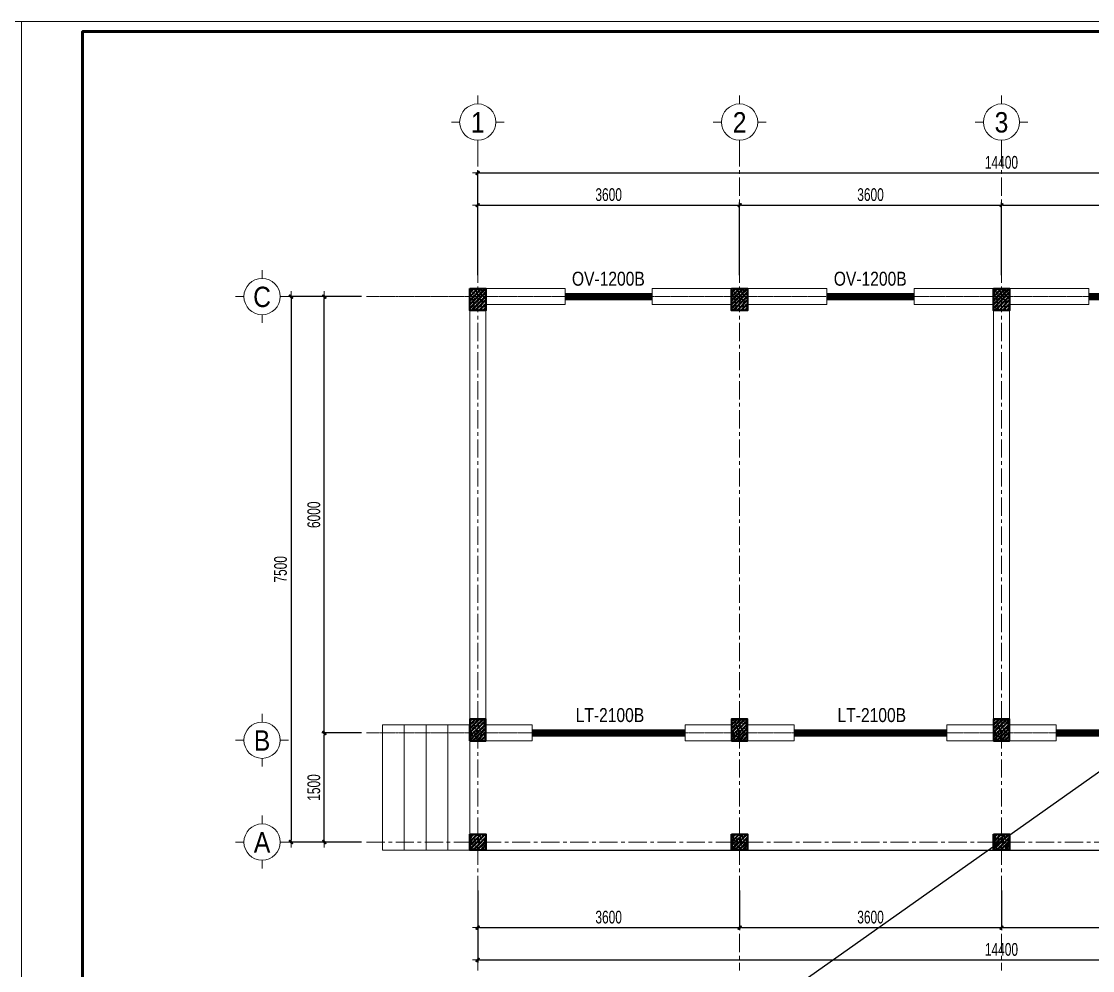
# Model space of a CAD drawing. Header units: millimetres. Extents: x -295047 to 263296, y -724756 to -308748.
# Drawn here: x 32296 to 47022, y -357656 to -344605 of the extents above; entities that cross this region are included whole.
import ezdxf
from ezdxf.enums import TextEntityAlignment as Align

# ---------------------------------------------------------------- set-up
doc = ezdxf.new("R2010")
doc.units = ezdxf.units.MM
doc.header["$MEASUREMENT"] = 0
doc.header["$PDMODE"] = 32
doc.linetypes.add('CENTER', pattern=[2, 1.25, -0.25, 0.25, -0.25])
doc.linetypes.add('CENTERX2', pattern=[4, 2.5, -0.5, 0.5, -0.5])
doc.layers.get('Defpoints').update_dxf_attribs({"color": 1})
doc.layers.add('KCS_LANH_TO', color=3, linetype='Continuous')
doc.layers.add('KCS_Plotter', color=11, linetype='Continuous', plot=False)
for name, color, linetype, lineweight in [('Khungten_LCDI', 7, 'Continuous', 5), ('LC Dim', 8, 'Continuous', 18), ('LC ISO', 153, 'Continuous', 13), ('LC Net dam2', 6, 'Continuous', 40), ('LC Net manh', 219, 'Continuous', 5), ('LC Net thay', 7, 'Continuous', 25), ('LC Text1', 3, 'Continuous', 20), ('TRUC', 8, 'CENTER', 5)]:
    doc.layers.add(name, color=color, linetype=linetype, lineweight=lineweight)
doc.styles.add('HOATBIF', font='hoatbif.shx', dxfattribs={"width": 0.7})
doc.styles.add('Khungten', font='VHAVAN.TTF', dxfattribs={"width": 0.9, "height": 5000})
doc.styles.add('LC 1', font='VHAVANB.TTF')
doc.styles.add('T2', font='VHARIAL.TTF', dxfattribs={"width": 0.8})
doc.styles.add('Title', font='VHBLACK.TTF', dxfattribs={"width": 0.8})
doc.dimstyles.new('1-125', dxfattribs={"dimscale": 120, "dimtxt": 2.5, "dimasz": 0.35, "dimexe": 0.5, "dimexo": 1, "dimgap": 0.8, "dimtad": 1, "dimdec": 0, "dimzin": 0, "dimdsep": 46, "dimtxsty": 'HOATBIF', "dimblk1": 'DOT', "dimblk2": 'DOT', "dimsah": 1, "dimcen": -1, "dimdle": 1, "dimclrd": 256, "dimclre": 256, "dimclrt": 4, "dimadec": 3, "dimazin": 2, "dimtfac": 0.333333, "dimtdec": 0, "dimtix": 1, "dimtmove": 2, "dimatfit": 3, "dimldrblk": 'DOT', "dimfxl": 1, "dimtvp": 0.833333, "dimtolj": 1, "dimtzin": 0, "dimarcsym": 0})
pattern_1 = [(50, (-22560.995, -295291.643), (71.72602, -6.275213), [7.5, -82.5]), (355, (-22560.995, -295291.64), (-13.875133, 75.219213), [6, -66]), (100.45144, (-22555.02, -295292.166), (57.850885, 68.944), [6.37402, -70.11421]), (46.1842, (-22560.995, -295271.64), (106.72413, -16.55193), [11.25, -123.75]), (96.63564, (-22552.1, -295273.02), (93.4662, 97.41186), [9.56103, -105.17138]), (351.18416, (-22561, -295271.64), (93.4662, 97.41186), [9, -99]), (21, (-22550.995, -295276.643), (59.690705, -40.26189), [7.5, -82.5]), (326, (-22550.995, -295276.64), (24.331533, 72.515005), [6, -66]), (71.451445, (-22546.02, -295280), (84.02224, 32.253115), [6.37402, -70.11421]), (37.5, (-22560.995, -295291.643), (1.2159855, 33.2893854), [0, -65.2, 0, -67, 0, -66.25]), (7.5, (-22560.995, -295291.643), (26.306954, 39.441171), [0, -38.2, 0, -63.7, 0, -25.25]), (327.5, (-22583.295, -295291.643), (53.382244, -2.255487), [0, -25, 0, -78, 0, -103.5]), (317.5, (-22593.295, -295291.643), (58.318617, 10.010498), [0, -32.5, 0, -51.8, 0, -73.5])]
pattern_2 = [(50, (-18960.995, -295291.643), (71.72602, -6.275213), [7.5, -82.5]), (355, (-18960.995, -295291.64), (-13.875133, 75.219213), [6, -66]), (100.45144, (-18955.02, -295292.166), (57.850885, 68.944), [6.37402, -70.11421]), (46.1842, (-18960.995, -295271.64), (106.72413, -16.55193), [11.25, -123.75]), (96.63564, (-18952.1, -295273.02), (93.4662, 97.41186), [9.56103, -105.17138]), (351.18416, (-18961, -295271.64), (93.4662, 97.41186), [9, -99]), (21, (-18950.995, -295276.643), (59.690705, -40.26189), [7.5, -82.5]), (326, (-18950.995, -295276.64), (24.331533, 72.515005), [6, -66]), (71.451445, (-18946.02, -295280), (84.02224, 32.253115), [6.37402, -70.11421]), (37.5, (-18960.995, -295291.643), (1.2159855, 33.2893854), [0, -65.2, 0, -67, 0, -66.25]), (7.5, (-18960.995, -295291.643), (26.306954, 39.441171), [0, -38.2, 0, -63.7, 0, -25.25]), (327.5, (-18983.295, -295291.643), (53.382244, -2.255487), [0, -25, 0, -78, 0, -103.5]), (317.5, (-18993.295, -295291.643), (58.318617, 10.010498), [0, -32.5, 0, -51.8, 0, -73.5])]
pattern_3 = [(50, (-15360.995, -295291.643), (71.72602, -6.275213), [7.5, -82.5]), (355, (-15360.995, -295291.64), (-13.875133, 75.219213), [6, -66]), (100.45144, (-15355.02, -295292.166), (57.850885, 68.944), [6.37402, -70.11421]), (46.1842, (-15360.995, -295271.64), (106.72413, -16.55193), [11.25, -123.75]), (96.63564, (-15352.1, -295273.02), (93.4662, 97.41186), [9.56103, -105.17138]), (351.18416, (-15361, -295271.64), (93.4662, 97.41186), [9, -99]), (21, (-15350.995, -295276.643), (59.690705, -40.26189), [7.5, -82.5]), (326, (-15350.995, -295276.64), (24.331533, 72.515005), [6, -66]), (71.451445, (-15346.02, -295280), (84.02224, 32.253115), [6.37402, -70.11421]), (37.5, (-15360.995, -295291.643), (1.2159855, 33.2893854), [0, -65.2, 0, -67, 0, -66.25]), (7.5, (-15360.995, -295291.643), (26.306954, 39.441171), [0, -38.2, 0, -63.7, 0, -25.25]), (327.5, (-15383.295, -295291.643), (53.382244, -2.255487), [0, -25, 0, -78, 0, -103.5]), (317.5, (-15393.295, -295291.643), (58.318617, 10.010498), [0, -32.5, 0, -51.8, 0, -73.5])]
pattern_4 = [(45, (-24119.39, -293968.498), (-26.516504, 26.516504), []), (45, (-24101.714, -293968.498), (-26.516504, 26.516504), [])]
pattern_5 = [(45, (-20519.39, -293968.498), (-26.516504, 26.516504), []), (45, (-20501.714, -293968.498), (-26.516504, 26.516504), [])]
pattern_6 = [(45, (-16919.39, -293968.498), (-26.516504, 26.516504), []), (45, (-16901.714, -293968.498), (-26.516504, 26.516504), [])]

# ---------------------------------------------------------------- blocks, each defined once
blk = doc.blocks.new('lcdi KC')
at = {"layer": 'Defpoints', "lineweight": 0}
blk.add_lwpolyline([(-1200, -14850), (-1200, 14850), (40800, 14850), (40800, -14850)], close=True, dxfattribs=at)
at = {"layer": 'Khungten_LCDI', "color": 5, "lineweight": 60}
blk.add_lwpolyline([(0, -14650), (0, 14650), (40600, 14650), (40600, -14650)], close=True, dxfattribs=at)
at = {"color": 7, "style": 'Khungten', "width": 0.8}
for tag, p in [('REVISION', (39499, -10746)), ('NGAYHT', (39546, -11609))]:
    blk.add_attdef(tag, text='', height=200, dxfattribs=at).set_placement(p, align=Align.CENTER)
at = {"layer": 'LC Text1', "style": 'Title', "width": 1.485915}
for tag, p, p2 in [('TENBANVE1', (36913, -8886), (40339, -8886)), ('TENBANVE2', (36913, -9562), (40339, -9562))]:
    blk.add_attdef(tag, text='', height=250, dxfattribs=at).set_placement(p, p2, align=Align.FIT)
at = {"layer": 'LC Text1', "style": 'Title', "width": 0.7}
blk.add_attdef('SOBANVE', text='', height=250, dxfattribs=at).set_placement((39562, -13896), align=Align.CENTER)
blk = doc.blocks.new('DOT')
at = {"layer": 'LC Dim'}
blk.add_line((-3, 0), (3, 0), dxfattribs=at)
at = {"layer": 'LC Dim', "color": 4}
blk.add_line((-1, -1), (1, 1), dxfattribs=at)
blk.add_lwpolyline([(0.5, 1), (-1, -0.5), (-0.5, -1), (1, 0.5)], close=True, dxfattribs=at)
blk = doc.blocks.new('*D943')
at = {"layer": 'Defpoints', "color": 0, "ltscale": 2, "transparency": 16777216}
for p in [(38569, -356486), (42169, -356486), (42169, -357066)]:
    blk.add_point(p, dxfattribs=at)
at = {"layer": 'LC Dim', "lineweight": -2, "ltscale": 2, "transparency": 16777216}
for p, q in [((38569, -356556), (38569, -357101)), ((42169, -356556), (42169, -357101)), ((38594, -357066), (42145, -357066))]:
    blk.add_line(p, q, dxfattribs=at)
at = {"layer": 'LC Dim', "lineweight": -2, "ltscale": 2, "transparency": 16777216, "xscale": 24.5, "yscale": 24.5, "zscale": 24.5, "rotation": 180}
blk.add_blockref('DOT', (38569, -357066), dxfattribs=at)
at = {"layer": 'LC Dim', "lineweight": -2, "ltscale": 2, "transparency": 16777216, "xscale": 24.5, "yscale": 24.5, "zscale": 24.5}
blk.add_blockref('DOT', (42169, -357066), dxfattribs=at)
at = {"layer": 'LC Dim', "color": 4, "ltscale": 2, "transparency": 16777216, "insert": (40369, -356922), "char_height": 175, "attachment_point": 5, "style": 'HOATBIF'}
blk.add_mtext('\\A1;3600', dxfattribs=at)
blk = doc.blocks.new('_Dot')
at = {"color": 0, "linetype": 'ByBlock', "lineweight": -2}
blk.add_line((-0.5, 0), (-1, 0), dxfattribs=at)
at = {"color": 0, "linetype": 'ByBlock', "const_width": 0.5}
blk.add_lwpolyline([(-0.25, 0, 1), (0.25, 0, 1)], format="xyb", close=True, dxfattribs=at)
blk = doc.blocks.new('*D944')
at = {"layer": 'Defpoints', "color": 0, "ltscale": 2, "transparency": 16777216}
for p in [(42169, -356486), (45769, -356486), (45769, -357066)]:
    blk.add_point(p, dxfattribs=at)
at = {"layer": 'LC Dim', "lineweight": -2, "ltscale": 2, "transparency": 16777216}
for p, q in [((42169, -356556), (42169, -357101)), ((45769, -356556), (45769, -357101)), ((42194, -357066), (45745, -357066))]:
    blk.add_line(p, q, dxfattribs=at)
at = {"layer": 'LC Dim', "lineweight": -2, "ltscale": 2, "transparency": 16777216, "xscale": 24.5, "yscale": 24.5, "zscale": 24.5, "rotation": 180}
blk.add_blockref('DOT', (42169, -357066), dxfattribs=at)
at = {"layer": 'LC Dim', "lineweight": -2, "ltscale": 2, "transparency": 16777216, "xscale": 24.5, "yscale": 24.5, "zscale": 24.5}
blk.add_blockref('DOT', (45769, -357066), dxfattribs=at)
at = {"layer": 'LC Dim', "color": 4, "ltscale": 2, "transparency": 16777216, "insert": (43969, -356922), "char_height": 175, "attachment_point": 5, "style": 'HOATBIF'}
blk.add_mtext('\\A1;3600', dxfattribs=at)
blk = doc.blocks.new('*D945')
at = {"layer": 'Defpoints', "color": 0, "ltscale": 2, "transparency": 16777216}
for p in [(45769, -356486), (49369, -356486), (49369, -357066)]:
    blk.add_point(p, dxfattribs=at)
at = {"layer": 'LC Dim', "lineweight": -2, "ltscale": 2, "transparency": 16777216}
for p, q in [((45769, -356556), (45769, -357101)), ((49369, -356556), (49369, -357101)), ((45794, -357066), (49345, -357066))]:
    blk.add_line(p, q, dxfattribs=at)
at = {"layer": 'LC Dim', "lineweight": -2, "ltscale": 2, "transparency": 16777216, "xscale": 24.5, "yscale": 24.5, "zscale": 24.5, "rotation": 180}
blk.add_blockref('DOT', (45769, -357066), dxfattribs=at)
at = {"layer": 'LC Dim', "lineweight": -2, "ltscale": 2, "transparency": 16777216, "xscale": 24.5, "yscale": 24.5, "zscale": 24.5}
blk.add_blockref('DOT', (49369, -357066), dxfattribs=at)
at = {"layer": 'LC Dim', "color": 4, "ltscale": 2, "transparency": 16777216, "insert": (47569, -356922), "char_height": 175, "attachment_point": 5, "style": 'HOATBIF'}
blk.add_mtext('\\A1;3600', dxfattribs=at)
blk = doc.blocks.new('*D947')
at = {"layer": 'Defpoints', "color": 0, "ltscale": 2, "transparency": 16777216}
for p in [(38569, -356486), (52969, -356486), (52969, -357510)]:
    blk.add_point(p, dxfattribs=at)
at = {"layer": 'LC Dim', "lineweight": -2, "ltscale": 2, "transparency": 16777216}
for p, q in [((38569, -356556), (38569, -357545)), ((52969, -356556), (52969, -357545)), ((38594, -357510), (52945, -357510))]:
    blk.add_line(p, q, dxfattribs=at)
at = {"layer": 'LC Dim', "lineweight": -2, "ltscale": 2, "transparency": 16777216, "xscale": 24.5, "yscale": 24.5, "zscale": 24.5, "rotation": 180}
blk.add_blockref('DOT', (38569, -357510), dxfattribs=at)
at = {"layer": 'LC Dim', "lineweight": -2, "ltscale": 2, "transparency": 16777216, "xscale": 24.5, "yscale": 24.5, "zscale": 24.5}
blk.add_blockref('DOT', (52969, -357510), dxfattribs=at)
at = {"layer": 'LC Dim', "color": 4, "ltscale": 2, "transparency": 16777216, "insert": (45769, -357366), "char_height": 175, "attachment_point": 5, "style": 'HOATBIF'}
blk.add_mtext('\\A1;14400', dxfattribs=at)
blk = doc.blocks.new('*D948')
at = {"layer": 'Defpoints', "color": 0, "ltscale": 2, "transparency": 16777216}
for p in [(36460, -354389), (37042, -354389), (37042, -355889)]:
    blk.add_point(p, dxfattribs=at)
at = {"layer": 'LC Dim', "lineweight": -2, "ltscale": 2, "transparency": 16777216}
for p, q in [((36972, -354389), (36425, -354389)), ((36460, -355865), (36460, -354414)), ((36972, -355889), (36425, -355889))]:
    blk.add_line(p, q, dxfattribs=at)
at = {"layer": 'LC Dim', "lineweight": -2, "ltscale": 2, "transparency": 16777216, "xscale": 24.5, "yscale": 24.5, "zscale": 24.5}
for p, rotation in [((36460, -354389), 90), ((36460, -355889), 270)]:
    blk.add_blockref('DOT', p, dxfattribs=dict(at, rotation=rotation))
at = {"layer": 'LC Dim', "color": 4, "ltscale": 2, "transparency": 16777216, "insert": (36316, -355139), "char_height": 175, "attachment_point": 5, "rotation": 90, "style": 'HOATBIF'}
blk.add_mtext('\\A1;1500', dxfattribs=at)
blk = doc.blocks.new('*D949')
at = {"layer": 'Defpoints', "color": 0, "ltscale": 2, "transparency": 16777216}
for p in [(36460, -348389), (37042, -348389), (37042, -354389)]:
    blk.add_point(p, dxfattribs=at)
at = {"layer": 'LC Dim', "lineweight": -2, "ltscale": 2, "transparency": 16777216}
for p, q in [((36972, -348389), (36425, -348389)), ((36460, -354365), (36460, -348414)), ((36972, -354389), (36425, -354389))]:
    blk.add_line(p, q, dxfattribs=at)
at = {"layer": 'LC Dim', "lineweight": -2, "ltscale": 2, "transparency": 16777216, "xscale": 24.5, "yscale": 24.5, "zscale": 24.5}
for p, rotation in [((36460, -348389), 90), ((36460, -354389), 270)]:
    blk.add_blockref('DOT', p, dxfattribs=dict(at, rotation=rotation))
at = {"layer": 'LC Dim', "color": 4, "ltscale": 2, "transparency": 16777216, "insert": (36316, -351389), "char_height": 175, "attachment_point": 5, "rotation": 90, "style": 'HOATBIF'}
blk.add_mtext('\\A1;6000', dxfattribs=at)
blk = doc.blocks.new('*D950')
at = {"layer": 'Defpoints', "color": 0, "ltscale": 2, "transparency": 16777216}
for p in [(37042, -348389), (36002, -355889), (37042, -355889)]:
    blk.add_point(p, dxfattribs=at)
at = {"layer": 'LC Dim', "lineweight": -2, "ltscale": 2, "transparency": 16777216}
for p, q in [((36972, -348389), (35967, -348389)), ((36002, -348414), (36002, -355865)), ((36972, -355889), (35967, -355889))]:
    blk.add_line(p, q, dxfattribs=at)
at = {"layer": 'LC Dim', "lineweight": -2, "ltscale": 2, "transparency": 16777216, "xscale": 24.5, "yscale": 24.5, "zscale": 24.5}
for p, rotation in [((36002, -348389), 90), ((36002, -355889), 270)]:
    blk.add_blockref('DOT', p, dxfattribs=dict(at, rotation=rotation))
at = {"layer": 'LC Dim', "color": 4, "ltscale": 2, "transparency": 16777216, "insert": (35858, -352139), "char_height": 175, "attachment_point": 5, "rotation": 90, "style": 'HOATBIF'}
blk.add_mtext('\\A1;7500', dxfattribs=at)
blk = doc.blocks.new('*D951')
at = {"layer": 'Defpoints', "color": 0, "ltscale": 2, "transparency": 16777216}
for p in [(42169, -347132), (38569, -348163), (42169, -348163)]:
    blk.add_point(p, dxfattribs=at)
at = {"layer": 'LC Dim', "lineweight": -2, "ltscale": 2, "transparency": 16777216}
for p, q in [((38569, -348093), (38569, -347097)), ((38594, -347132), (42145, -347132)), ((42169, -348093), (42169, -347097))]:
    blk.add_line(p, q, dxfattribs=at)
at = {"layer": 'LC Dim', "lineweight": -2, "ltscale": 2, "transparency": 16777216, "xscale": 24.5, "yscale": 24.5, "zscale": 24.5, "rotation": 180}
blk.add_blockref('DOT', (38569, -347132), dxfattribs=at)
at = {"layer": 'LC Dim', "lineweight": -2, "ltscale": 2, "transparency": 16777216, "xscale": 24.5, "yscale": 24.5, "zscale": 24.5}
blk.add_blockref('DOT', (42169, -347132), dxfattribs=at)
at = {"layer": 'LC Dim', "color": 4, "ltscale": 2, "transparency": 16777216, "insert": (40369, -346988), "char_height": 175, "attachment_point": 5, "style": 'HOATBIF'}
blk.add_mtext('\\A1;3600', dxfattribs=at)
blk = doc.blocks.new('*D952')
at = {"layer": 'Defpoints', "color": 0, "ltscale": 2, "transparency": 16777216}
for p in [(45769, -347132), (42169, -348163), (45769, -348163)]:
    blk.add_point(p, dxfattribs=at)
at = {"layer": 'LC Dim', "lineweight": -2, "ltscale": 2, "transparency": 16777216}
for p, q in [((42169, -348093), (42169, -347097)), ((42194, -347132), (45745, -347132)), ((45769, -348093), (45769, -347097))]:
    blk.add_line(p, q, dxfattribs=at)
at = {"layer": 'LC Dim', "lineweight": -2, "ltscale": 2, "transparency": 16777216, "xscale": 24.5, "yscale": 24.5, "zscale": 24.5, "rotation": 180}
blk.add_blockref('DOT', (42169, -347132), dxfattribs=at)
at = {"layer": 'LC Dim', "lineweight": -2, "ltscale": 2, "transparency": 16777216, "xscale": 24.5, "yscale": 24.5, "zscale": 24.5}
blk.add_blockref('DOT', (45769, -347132), dxfattribs=at)
at = {"layer": 'LC Dim', "color": 4, "ltscale": 2, "transparency": 16777216, "insert": (43969, -346988), "char_height": 175, "attachment_point": 5, "style": 'HOATBIF'}
blk.add_mtext('\\A1;3600', dxfattribs=at)
blk = doc.blocks.new('*D953')
at = {"layer": 'Defpoints', "color": 0, "ltscale": 2, "transparency": 16777216}
for p in [(49369, -347132), (45769, -348163), (49369, -348163)]:
    blk.add_point(p, dxfattribs=at)
at = {"layer": 'LC Dim', "lineweight": -2, "ltscale": 2, "transparency": 16777216}
for p, q in [((45769, -348093), (45769, -347097)), ((45794, -347132), (49345, -347132)), ((49369, -348093), (49369, -347097))]:
    blk.add_line(p, q, dxfattribs=at)
at = {"layer": 'LC Dim', "lineweight": -2, "ltscale": 2, "transparency": 16777216, "xscale": 24.5, "yscale": 24.5, "zscale": 24.5, "rotation": 180}
blk.add_blockref('DOT', (45769, -347132), dxfattribs=at)
at = {"layer": 'LC Dim', "lineweight": -2, "ltscale": 2, "transparency": 16777216, "xscale": 24.5, "yscale": 24.5, "zscale": 24.5}
blk.add_blockref('DOT', (49369, -347132), dxfattribs=at)
at = {"layer": 'LC Dim', "color": 4, "ltscale": 2, "transparency": 16777216, "insert": (47569, -346988), "char_height": 175, "attachment_point": 5, "style": 'HOATBIF'}
blk.add_mtext('\\A1;3600', dxfattribs=at)
blk = doc.blocks.new('*D955')
at = {"layer": 'Defpoints', "color": 0, "ltscale": 2, "transparency": 16777216}
for p in [(52969, -346688), (38569, -348163), (52969, -348163)]:
    blk.add_point(p, dxfattribs=at)
at = {"layer": 'LC Dim', "lineweight": -2, "ltscale": 2, "transparency": 16777216}
for p, q in [((38569, -348093), (38569, -346653)), ((38594, -346688), (52945, -346688)), ((52969, -348093), (52969, -346653))]:
    blk.add_line(p, q, dxfattribs=at)
at = {"layer": 'LC Dim', "lineweight": -2, "ltscale": 2, "transparency": 16777216, "xscale": 24.5, "yscale": 24.5, "zscale": 24.5, "rotation": 180}
blk.add_blockref('DOT', (38569, -346688), dxfattribs=at)
at = {"layer": 'LC Dim', "lineweight": -2, "ltscale": 2, "transparency": 16777216, "xscale": 24.5, "yscale": 24.5, "zscale": 24.5}
blk.add_blockref('DOT', (52969, -346688), dxfattribs=at)
at = {"layer": 'LC Dim', "color": 4, "ltscale": 2, "transparency": 16777216, "insert": (45769, -346544), "char_height": 175, "attachment_point": 5, "style": 'HOATBIF'}
blk.add_mtext('\\A1;14400', dxfattribs=at)
blk = doc.blocks.new('TTRUC')
at = {"layer": 'LC ISO'}
for p, q in [((0, 6.95), (0, 10.13)), ((-6.95, 0), (-10.13, 0)), ((6.95, 0), (10.13, 0)), ((0, -6.95), (0, -10.13))]:
    blk.add_line(p, q, dxfattribs=at)
at = {"layer": 'LC Net manh'}
blk.add_circle((0, 0), 6.95, dxfattribs=at)

msp = doc.modelspace()

# ---------------------------------------------------------------- hatches: boundary and pattern name
h = msp.add_hatch()
h.set_pattern_fill('ANSI32', color=8, scale=100)
h.set_pattern_definition(pattern_4)
h.paths.add_polyline_path([(38459.1, -348279), (38679.1, -348279), (38679.1, -348579), (38459.1, -348579)])
h = msp.add_hatch()
h.set_pattern_fill('AR-CONC', color=8, scale=10)
h.set_pattern_definition([(50, (-24119.39, -293968.5), (71.72602, -6.275213), [7.5, -82.5]), (355, (-24119.39, -293968.5), (-13.875133, 75.219213), [6, -66]), (100.45144, (-24113.414, -293969.02), (57.850885, 68.944), [6.37402, -70.11421]), (46.1842, (-24119.39, -293948.5), (106.72413, -16.55193), [11.25, -123.75]), (96.63564, (-24110.5, -293949.88), (93.4662, 97.41186), [9.56103, -105.17138]), (351.18416, (-24119.39, -293948.5), (93.4662, 97.41186), [9, -99]), (21, (-24109.39, -293953.5), (59.690705, -40.26189), [7.5, -82.5]), (326, (-24109.39, -293953.5), (24.33153, 72.515005), [6, -66]), (71.45144, (-24104.42, -293956.85), (84.02224, 32.253115), [6.37402, -70.11421]), (37.5, (-24119.39, -293968.498), (1.2159855, 33.289385), [0, -65.2, 0, -67, 0, -66.25]), (7.5, (-24119.39, -293968.498), (26.306954, 39.441171), [0, -38.2, 0, -63.7, 0, -25.25]), (327.5, (-24141.69, -293968.498), (53.382244, -2.255487), [0, -25, 0, -78, 0, -103.5]), (317.5, (-24151.69, -293968.5), (58.318617, 10.010498), [0, -32.5, 0, -51.8, 0, -73.5])])
h.paths.add_polyline_path([(38459.1, -348279), (38679.1, -348279), (38679.1, -348579), (38459.1, -348579)])
h = msp.add_hatch()
h.set_pattern_fill('ANSI32', color=8, scale=100)
h.set_pattern_definition(pattern_5)
h.paths.add_polyline_path([(42059.1, -348279), (42279.1, -348279), (42279.1, -348579), (42059.1, -348579)])
h = msp.add_hatch()
h.set_pattern_fill('AR-CONC', color=8, scale=10)
h.set_pattern_definition([(50, (-20519.39, -293968.5), (71.72602, -6.275213), [7.5, -82.5]), (355, (-20519.39, -293968.5), (-13.875133, 75.219213), [6, -66]), (100.45144, (-20513.414, -293969.02), (57.850885, 68.944), [6.37402, -70.11421]), (46.1842, (-20519.39, -293948.5), (106.72413, -16.55193), [11.25, -123.75]), (96.63564, (-20510.5, -293949.88), (93.4662, 97.41186), [9.56103, -105.17138]), (351.18416, (-20519.39, -293948.5), (93.4662, 97.41186), [9, -99]), (21, (-20509.39, -293953.5), (59.690705, -40.26189), [7.5, -82.5]), (326, (-20509.39, -293953.5), (24.33153, 72.515005), [6, -66]), (71.45144, (-20504.42, -293956.85), (84.02224, 32.253115), [6.37402, -70.11421]), (37.5, (-20519.39, -293968.498), (1.2159855, 33.289385), [0, -65.2, 0, -67, 0, -66.25]), (7.5, (-20519.39, -293968.498), (26.306954, 39.441171), [0, -38.2, 0, -63.7, 0, -25.25]), (327.5, (-20541.69, -293968.498), (53.382244, -2.255487), [0, -25, 0, -78, 0, -103.5]), (317.5, (-20551.69, -293968.5), (58.318617, 10.010498), [0, -32.5, 0, -51.8, 0, -73.5])])
h.paths.add_polyline_path([(42059.1, -348279), (42279.1, -348279), (42279.1, -348579), (42059.1, -348579)])
h = msp.add_hatch()
h.set_pattern_fill('ANSI32', color=8, scale=100)
h.set_pattern_definition(pattern_6)
h.paths.add_polyline_path([(45659.1, -348279), (45879.1, -348279), (45879.1, -348579), (45659.1, -348579)])
h = msp.add_hatch()
h.set_pattern_fill('AR-CONC', color=8, scale=10)
h.set_pattern_definition([(50, (-16919.39, -293968.5), (71.72602, -6.275213), [7.5, -82.5]), (355, (-16919.39, -293968.5), (-13.875133, 75.219213), [6, -66]), (100.45144, (-16913.414, -293969.02), (57.850885, 68.944), [6.37402, -70.11421]), (46.1842, (-16919.39, -293948.5), (106.72413, -16.55193), [11.25, -123.75]), (96.63564, (-16910.5, -293949.88), (93.4662, 97.41186), [9.56103, -105.17138]), (351.18416, (-16919.39, -293948.5), (93.4662, 97.41186), [9, -99]), (21, (-16909.39, -293953.5), (59.690705, -40.26189), [7.5, -82.5]), (326, (-16909.39, -293953.5), (24.33153, 72.515005), [6, -66]), (71.45144, (-16904.42, -293956.85), (84.02224, 32.253115), [6.37402, -70.11421]), (37.5, (-16919.39, -293968.498), (1.2159855, 33.289385), [0, -65.2, 0, -67, 0, -66.25]), (7.5, (-16919.39, -293968.498), (26.306954, 39.441171), [0, -38.2, 0, -63.7, 0, -25.25]), (327.5, (-16941.69, -293968.498), (53.382244, -2.255487), [0, -25, 0, -78, 0, -103.5]), (317.5, (-16951.69, -293968.5), (58.318617, 10.010498), [0, -32.5, 0, -51.8, 0, -73.5])])
h.paths.add_polyline_path([(45659.1, -348279), (45879.1, -348279), (45879.1, -348579), (45659.1, -348579)])
h = msp.add_hatch()
h.set_pattern_fill('ANSI32', color=8, scale=100)
h.set_pattern_definition(pattern_4)
h.paths.add_polyline_path([(38459.1, -354499), (38679.1, -354499), (38679.1, -354199), (38459.1, -354199)])
h = msp.add_hatch()
h.set_pattern_fill('AR-CONC', color=8, scale=10)
h.set_pattern_definition([(50, (-24119.39, -293968.5), (71.72602, -6.275213), [7.5, -82.5]), (355, (-24119.39, -293968.5), (-13.875133, 75.219213), [6, -66]), (100.45144, (-24113.414, -293969.02), (57.850885, 68.944), [6.37402, -70.11421]), (46.1842, (-24119.39, -293948.5), (106.72413, -16.55193), [11.25, -123.75]), (96.63564, (-24110.5, -293949.88), (93.4662, 97.41186), [9.56103, -105.17138]), (351.18416, (-24119.39, -293948.5), (93.4662, 97.41186), [9, -99]), (21, (-24109.39, -293953.5), (59.690705, -40.26189), [7.5, -82.5]), (326, (-24109.39, -293953.5), (24.331533, 72.515005), [6, -66]), (71.451445, (-24104.42, -293956.85), (84.02224, 32.253115), [6.37402, -70.11421]), (37.5, (-24119.39, -293968.498), (1.2159855, 33.2893854), [0, -65.2, 0, -67, 0, -66.25]), (7.5, (-24119.39, -293968.498), (26.306954, 39.441171), [0, -38.2, 0, -63.7, 0, -25.25]), (327.5, (-24141.69, -293968.498), (53.382244, -2.255487), [0, -25, 0, -78, 0, -103.5]), (317.5, (-24151.69, -293968.5), (58.318617, 10.010498), [0, -32.5, 0, -51.8, 0, -73.5])])
h.paths.add_polyline_path([(38459.1, -354499), (38679.1, -354499), (38679.1, -354199), (38459.1, -354199)])
h = msp.add_hatch()
h.set_pattern_fill('ANSI32', color=8, scale=100)
h.set_pattern_definition(pattern_5)
h.paths.add_polyline_path([(42059.1, -354499), (42279.1, -354499), (42279.1, -354199), (42059.1, -354199)])
h = msp.add_hatch()
h.set_pattern_fill('AR-CONC', color=8, scale=10)
h.set_pattern_definition([(50, (-20519.39, -293968.5), (71.72602, -6.275213), [7.5, -82.5]), (355, (-20519.39, -293968.5), (-13.875133, 75.219213), [6, -66]), (100.45144, (-20513.414, -293969.02), (57.850885, 68.944), [6.37402, -70.11421]), (46.1842, (-20519.39, -293948.5), (106.72413, -16.55193), [11.25, -123.75]), (96.63564, (-20510.5, -293949.88), (93.4662, 97.41186), [9.56103, -105.17138]), (351.18416, (-20519.39, -293948.5), (93.4662, 97.41186), [9, -99]), (21, (-20509.39, -293953.5), (59.690705, -40.26189), [7.5, -82.5]), (326, (-20509.39, -293953.5), (24.331533, 72.515005), [6, -66]), (71.451445, (-20504.42, -293956.85), (84.02224, 32.253115), [6.37402, -70.11421]), (37.5, (-20519.39, -293968.498), (1.2159855, 33.2893854), [0, -65.2, 0, -67, 0, -66.25]), (7.5, (-20519.39, -293968.498), (26.306954, 39.441171), [0, -38.2, 0, -63.7, 0, -25.25]), (327.5, (-20541.69, -293968.498), (53.382244, -2.255487), [0, -25, 0, -78, 0, -103.5]), (317.5, (-20551.69, -293968.5), (58.318617, 10.010498), [0, -32.5, 0, -51.8, 0, -73.5])])
h.paths.add_polyline_path([(42059.1, -354499), (42279.1, -354499), (42279.1, -354199), (42059.1, -354199)])
h = msp.add_hatch()
h.set_pattern_fill('ANSI32', color=8, scale=100)
h.set_pattern_definition(pattern_6)
h.paths.add_polyline_path([(45659.1, -354499), (45879.1, -354499), (45879.1, -354199), (45659.1, -354199)])
h = msp.add_hatch()
h.set_pattern_fill('AR-CONC', color=8, scale=10)
h.set_pattern_definition([(50, (-16919.39, -293968.5), (71.72602, -6.275213), [7.5, -82.5]), (355, (-16919.39, -293968.5), (-13.875133, 75.219213), [6, -66]), (100.45144, (-16913.414, -293969.02), (57.850885, 68.944), [6.37402, -70.11421]), (46.1842, (-16919.39, -293948.5), (106.72413, -16.55193), [11.25, -123.75]), (96.63564, (-16910.5, -293949.88), (93.4662, 97.41186), [9.56103, -105.17138]), (351.18416, (-16919.39, -293948.5), (93.4662, 97.41186), [9, -99]), (21, (-16909.39, -293953.5), (59.690705, -40.26189), [7.5, -82.5]), (326, (-16909.39, -293953.5), (24.331533, 72.515005), [6, -66]), (71.451445, (-16904.42, -293956.85), (84.02224, 32.253115), [6.37402, -70.11421]), (37.5, (-16919.39, -293968.498), (1.2159855, 33.2893854), [0, -65.2, 0, -67, 0, -66.25]), (7.5, (-16919.39, -293968.498), (26.306954, 39.441171), [0, -38.2, 0, -63.7, 0, -25.25]), (327.5, (-16941.69, -293968.498), (53.382244, -2.255487), [0, -25, 0, -78, 0, -103.5]), (317.5, (-16951.69, -293968.5), (58.318617, 10.010498), [0, -32.5, 0, -51.8, 0, -73.5])])
h.paths.add_polyline_path([(45659.1, -354499), (45879.1, -354499), (45879.1, -354199), (45659.1, -354199)])
h = msp.add_hatch()
h.set_pattern_fill('AR-CONC', color=8, scale=10)
h.set_pattern_definition(pattern_1)
h.paths.add_polyline_path([(38459.1, -355779), (38679.1, -355779), (38679.1, -355999), (38459.1, -355999)])
h = msp.add_hatch()
h.set_pattern_fill('AR-CONC', color=8, scale=10)
h.set_pattern_definition(pattern_1)
h.paths.add_polyline_path([(38459.1, -355779), (38679.1, -355779), (38679.1, -355999), (38459.1, -355999)])
h = msp.add_hatch()
h.set_pattern_fill('ANSI32', color=8, scale=100)
h.set_pattern_definition([(45, (-22560.995, -295291.643), (-26.516504, 26.516504), []), (45, (-22543.317, -295291.643), (-26.516504, 26.516504), [])])
h.paths.add_polyline_path([(38459.1, -355779), (38679.1, -355779), (38679.1, -355999), (38459.1, -355999)])
h = msp.add_hatch()
h.set_pattern_fill('AR-CONC', color=8, scale=10)
h.set_pattern_definition(pattern_2)
h.paths.add_polyline_path([(42059.1, -355779), (42279.1, -355779), (42279.1, -355999), (42059.1, -355999)])
h = msp.add_hatch()
h.set_pattern_fill('AR-CONC', color=8, scale=10)
h.set_pattern_definition(pattern_2)
h.paths.add_polyline_path([(42059.1, -355779), (42279.1, -355779), (42279.1, -355999), (42059.1, -355999)])
h = msp.add_hatch()
h.set_pattern_fill('ANSI32', color=8, scale=100)
h.set_pattern_definition([(45, (-18960.995, -295291.643), (-26.516504, 26.516504), []), (45, (-18943.317, -295291.643), (-26.516504, 26.516504), [])])
h.paths.add_polyline_path([(42059.1, -355779), (42279.1, -355779), (42279.1, -355999), (42059.1, -355999)])
h = msp.add_hatch()
h.set_pattern_fill('AR-CONC', color=8, scale=10)
h.set_pattern_definition(pattern_3)
h.paths.add_polyline_path([(45659.1, -355779), (45879.1, -355779), (45879.1, -355999), (45659.1, -355999)])
h = msp.add_hatch()
h.set_pattern_fill('AR-CONC', color=8, scale=10)
h.set_pattern_definition(pattern_3)
h.paths.add_polyline_path([(45659.1, -355779), (45879.1, -355779), (45879.1, -355999), (45659.1, -355999)])
h = msp.add_hatch()
h.set_pattern_fill('ANSI32', color=8, scale=100)
h.set_pattern_definition([(45, (-15360.995, -295291.643), (-26.516504, 26.516504), []), (45, (-15343.317, -295291.643), (-26.516504, 26.516504), [])])
h.paths.add_polyline_path([(45659.1, -355779), (45879.1, -355779), (45879.1, -355999), (45659.1, -355999)])

# ---------------------------------------------------------------- linework, layer by layer
at = {"layer": 'KCS_LANH_TO', "color": 2, "ltscale": 2, "const_width": 100}
for points in [[(39769.9, -348389), (40969.1, -348389)], [(43369.9, -348389), (44569.1, -348389)], [(46969.9, -348389), (48169.1, -348389)], [(39319.9, -354389), (41419, -354389)], [(42919.9, -354389), (45019, -354389)], [(46519.9, -354389), (48619, -354389)]]:
    msp.add_lwpolyline(points, dxfattribs=at)
at = {"layer": 'KCS_Plotter', "ltscale": 2}
msp.add_line((32295.8, -365395.3), (61695.8, -344605.3), dxfattribs=at)
at = {"layer": 'LC Dim', "ltscale": 2}
msp.add_line((39769.1, -348389), (40969.1, -348389), dxfattribs=at)
at = {"layer": 'LC Net dam2'}
for p, q in [((38457.8, -354279), (38457.8, -354499)), ((45879.1, -354199), (45659.1, -354199))]:
    msp.add_line(p, q, dxfattribs=at)
for points in [[(38459.1, -348279), (38679.1, -348279), (38679.1, -348579), (38459.1, -348579)], [(42059.1, -348279), (42279.1, -348279), (42279.1, -348579), (42059.1, -348579)], [(45659.1, -348279), (45879.1, -348279), (45879.1, -348579), (45659.1, -348579)], [(38459.1, -354499), (38679.1, -354499), (38679.1, -354199), (38459.1, -354199)], [(42059.1, -354499), (42279.1, -354499), (42279.1, -354199), (42059.1, -354199)], [(45659.1, -354499), (45879.1, -354499), (45879.1, -354199), (45659.1, -354199)], [(38459.1, -355779), (38679.1, -355779), (38679.1, -355999), (38459.1, -355999)], [(42059.1, -355779), (42279.1, -355779), (42279.1, -355999), (42059.1, -355999)], [(45659.1, -355779), (45879.1, -355779), (45879.1, -355999), (45659.1, -355999)]]:
    msp.add_lwpolyline(points, close=True, dxfattribs=at)
at = {"layer": 'LC Net manh'}
for p, q in [((38679.1, -348279), (39769.1, -348279)), ((39769.1, -348279), (39769.1, -348499)), ((42059.1, -348279), (40969.1, -348279)), ((40969.1, -348279), (40969.1, -348499)), ((42279.1, -348279), (43369.1, -348279)), ((43369.1, -348279), (43369.1, -348499)), ((45659.1, -348279), (44569.1, -348279)), ((44569.1, -348279), (44569.1, -348499)), ((45879.1, -348279), (46969.1, -348279)), ((46969.1, -348279), (46969.1, -348499)), ((38679.1, -348499), (39769.1, -348499)), ((42059.1, -348499), (40969.1, -348499)), ((42279.1, -348499), (43369.1, -348499)), ((45659.1, -348499), (44569.1, -348499)), ((45879.1, -348499), (46969.1, -348499)), ((38459.1, -348579), (38459.1, -354199)), ((38679.1, -348579), (38679.1, -354199)), ((45659.1, -348579), (45879.1, -348579)), ((45659.1, -354199), (45659.1, -348579)), ((45879.1, -348579), (45879.1, -354199)), ((37257.8, -354279), (37257.8, -355999)), ((38457.8, -354279), (37257.8, -354279)), ((37557.8, -354279), (37557.8, -355999)), ((37857.8, -354279), (37857.8, -355999)), ((38157.8, -354279), (38157.8, -355999)), ((38679.1, -354279), (39319.1, -354279)), ((39319.1, -354499), (39319.1, -354279)), ((41419, -354279), (42059.1, -354279)), ((41419, -354499), (41419, -354279)), ((41419, -354279), (41813.8, -354279)), ((42279.1, -354279), (42919.1, -354279)), ((42919.1, -354499), (42919.1, -354279)), ((45019, -354499), (45019, -354279)), ((45019, -354279), (45659.1, -354279)), ((45879.1, -354279), (46519.1, -354279)), ((46519.1, -354499), (46519.1, -354279)), ((38459.1, -354489), (38459.1, -355999)), ((38679.1, -354499), (39319.1, -354499)), ((41419, -354499), (42059.1, -354499)), ((42279.1, -354499), (42919.1, -354499)), ((45019, -354499), (45659.1, -354499)), ((45879.1, -354499), (46519.1, -354499)), ((37257.8, -355999), (37257.8, -354910.3)), ((37257.8, -355999), (38457.8, -355999))]:
    msp.add_line(p, q, dxfattribs=at)
at = {"layer": 'LC Net thay', "ltscale": 200}
msp.add_line((38679.1, -355999), (53080.4, -355999), dxfattribs=at)
at = {"layer": 'TRUC', "ltscale": 200}
for p, q in [((38569.1, -346351.8), (38569.1, -357654.7)), ((42169.1, -346351.8), (42169.1, -357654.7)), ((45769.1, -346351.8), (45769.1, -357654.7)), ((37041.8, -355889), (54426.2, -355889))]:
    msp.add_line(p, q, dxfattribs=at)
at = {"layer": 'TRUC', "linetype": 'CENTERX2'}
for p, q in [((37041.8, -348389), (54426.2, -348389)), ((37041.8, -354389), (54426.2, -354389))]:
    msp.add_line(p, q, dxfattribs=at)

# ---------------------------------------------------------------- block references
at = {"layer": 'LC ISO', "xscale": -35.81723126799241, "yscale": 35.81723126799241, "zscale": 35.81723126799241}
for p in [(38569.1, -345988.9), (42169.1, -345988.9), (45769.1, -345988.9), (35603.6, -348389), (35603.6, -354489), (35603.6, -355889)]:
    msp.add_blockref('TTRUC', p, dxfattribs=at)
at = {"layer": 'LC Net thay'}
for p, xscale, yscale, zscale in [((-344.2, -356485.3), 0.8, 0.8, 0.8), ((33135.8, -355000.3), 0.7000000000000064, 0.7000000000000064, 0.7000000000000064)]:
    msp.add_blockref('lcdi KC', p, dxfattribs=dict(at, xscale=xscale, yscale=yscale, zscale=zscale))

# ---------------------------------------------------------------- texts
at = {"layer": 'LC Text1', "ltscale": 0.2, "style": 'LC 1', "width": 0.9}
for s, p in [('1', (38569.3, -346217)), ('2', (42169.3, -346217)), ('3', (45769.3, -346217)), ('c', (35603.8, -348617.2)), ('b', (35603.8, -354717.2)), ('a', (35603.8, -356117.2))]:
    msp.add_text(s, height=280.4, dxfattribs=at).set_placement(p, align=Align.BOTTOM_CENTER)
at = {"layer": 'LC Text1', "style": 'T2', "width": 0.8}
for s, p in [('ov-1200B', (40364.7, -348239)), ('ov-1200B', (43964.7, -348239)), ('lt-2100B', (40386.7, -354239)), ('lt-2100B', (43986.7, -354239))]:
    msp.add_text(s, height=192, dxfattribs=at).set_placement(p, align=Align.CENTER)

# ---------------------------------------------------------------- dimensions: what is measured, and where the dimension line sits
at = {"layer": 'LC Dim', "ltscale": 2}
for base, p1, p2, picture, middle in [((52969.1, -346687.7), (38569.1, -348163.4), (52969.1, -348163.4), '*D955', (45769.1, -346544.2)), ((42169.1, -347131.6), (38569.1, -348163.4), (42169.1, -348163.4), '*D951', (40369.1, -346988.1)), ((45769.1, -347131.6), (42169.1, -348163.4), (45769.1, -348163.4), '*D952', (43969.1, -346988.1)), ((49369.1, -347131.6), (45769.1, -348163.4), (49369.1, -348163.4), '*D953', (47569.1, -346988.1)), ((42169.1, -357065.7), (38569.1, -356485.5), (42169.1, -356485.5), '*D943', (40369.1, -356922.2)), ((52969.1, -357509.6), (38569.1, -356485.5), (52969.1, -356485.5), '*D947', (45769.1, -357366.1)), ((45769.1, -357065.7), (42169.1, -356485.5), (45769.1, -356485.5), '*D944', (43969.1, -356922.2)), ((49369.1, -357065.7), (45769.1, -356485.5), (49369.1, -356485.5), '*D945', (47569.1, -356922.2))]:
    dim = msp.add_linear_dim(base=base, p1=p1, p2=p2, dimstyle='1-125', override={"dimscale": 70}, dxfattribs=at)
    dim.commit()
    dim.dimension.update_dxf_attribs({"geometry": picture, "text_midpoint": middle})
for base, p1, p2, picture, middle in [((36001.5, -355889), (37041.8, -348389), (37041.8, -355889), '*D950', (35858, -352139)), ((36459.5, -348389), (37041.8, -354389), (37041.8, -348389), '*D949', (36316, -351389)), ((36459.5, -354389), (37041.8, -355889), (37041.8, -354389), '*D948', (36316, -355139))]:
    dim = msp.add_linear_dim(base=base, p1=p1, p2=p2, angle=90, dimstyle='1-125', override={"dimscale": 70}, dxfattribs=at)
    dim.commit()
    dim.dimension.update_dxf_attribs({"geometry": picture, "text_midpoint": middle})

doc.saveas('drawing.dxf')
